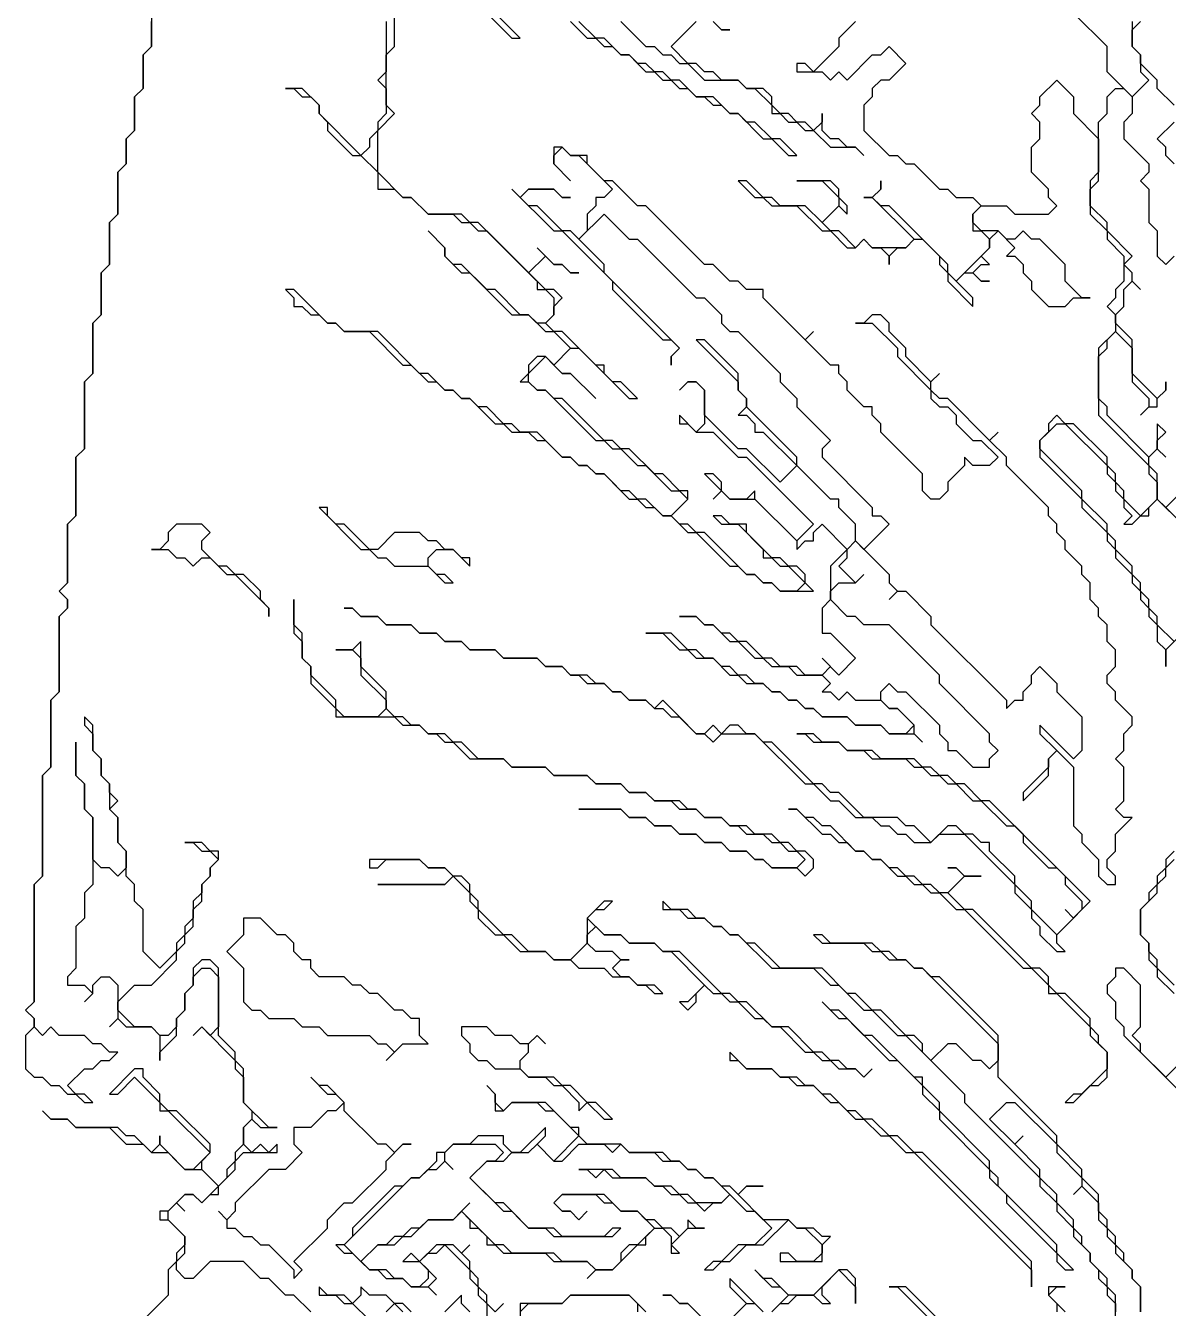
# Model space of a CAD drawing. Header units: metres. Extents: x 0 to 1000, y 0 to 1405.
# Drawn here: x 655.5 to 689.58, y 696.6 to 734.87 of the extents above; entities that cross this region are included whole.
import ezdxf

# ---------------------------------------------------------------- set-up
doc = ezdxf.new("R2010")
doc.units = ezdxf.units.M

msp = doc.modelspace()

# ---------------------------------------------------------------- linework, layer by layer
for points in [[(666.25, 735), (666.25, 733.5), (666, 733.25), (666.25, 733), (666.25, 732.25), (666, 732), (666, 731.75), (665.75, 731.5), (665.75, 731.25), (665.5, 731), (664.25, 732.25), (664.25, 732.5), (663.75, 733), (663.25, 733), (663.5, 733), (663.75, 732.75), (664, 732.75), (664.25, 732.5), (664.25, 732.25), (664.5, 732), (664.5, 731.75), (665.25, 731), (665.5, 731), (666, 730.5), (666, 730), (666.5, 730), (666.75, 729.75), (667, 729.75), (667.5, 729.25), (668.25, 729.25), (668.5, 729), (668.75, 729), (669, 728.75), (669.25, 728.75), (670.75, 727.25), (670.75, 727), (671, 727), (671.25, 726.75), (671.25, 726.25), (671, 726), (670.75, 726), (670.5, 726.25), (670.25, 726.25), (669.5, 727), (669.25, 727), (668.5, 727.75), (668.25, 727.75), (668, 728), (668, 728.25), (667.5, 728.75), (668, 728.25), (668, 728), (668.5, 727.5), (668.75, 727.5), (670, 726.25), (670.5, 726.25), (671, 725.75), (671.25, 725.75), (671.75, 725.25), (671.25, 724.75), (671, 725), (670.75, 725), (670.5, 724.75), (670.5, 724.5), (670.25, 724.25), (670.5, 724.25), (670.75, 724), (671, 724), (672.5, 722.5), (672.75, 722.5), (673, 722.25), (673.25, 722.25), (673.75, 721.75), (674, 721.75), (674.75, 721), (675, 721), (675.25, 720.75), (674.75, 720.25), (674.5, 720.25), (674, 720.75), (673.75, 720.75), (673.5, 721), (673.25, 721), (672.75, 721.5), (672.5, 721.5), (672.25, 721.75), (672, 721.75), (671.75, 722), (671.5, 722), (670.75, 722.75), (670.25, 722.75), (670, 723), (669.75, 723), (669.25, 723.5), (669, 723.5), (668.75, 723.75), (668.5, 723.75), (668.25, 724), (668, 724), (667.5, 724.5), (667.25, 724.5), (666, 725.75), (665, 725.75), (664.75, 726), (664.5, 726), (663.5, 727), (663.25, 727), (663.5, 726.75), (663.5, 726.5), (663.75, 726.5), (664, 726.25), (664.25, 726.25), (664.5, 726), (664.75, 726), (665, 725.75), (665.75, 725.75), (666.75, 724.75), (667, 724.75), (667.5, 724.25), (667.75, 724.25), (668, 724), (668.25, 724), (668.5, 723.75), (668.75, 723.75), (669.5, 723), (669.75, 723), (670, 722.75), (670.5, 722.75), (670.75, 722.5), (671, 722.5), (671.5, 722), (671.75, 722), (672, 721.75), (672.25, 721.75), (672.5, 721.5), (672.75, 721.5), (673.5, 720.75), (673.75, 720.75), (674, 720.5), (674.25, 720.5), (674.5, 720.25), (674.75, 720.25), (675.25, 719.75), (675.5, 719.75), (676.5, 718.75), (676.75, 718.75), (677, 718.5), (677.25, 718.5), (677.5, 718.25), (677.75, 718.25), (678, 718), (679, 718), (678.75, 718.25), (678.75, 718.5), (678.5, 718.75), (678.25, 718.75), (678, 719), (677.75, 719), (677, 719.75), (677, 720), (676.5, 720), (676.25, 720.25), (676, 720.25), (676.25, 720), (676.75, 720), (677.5, 719.25), (677.5, 719), (677.75, 719), (678, 718.75), (678.25, 718.75), (678.75, 718.25), (678.5, 718), (678, 718), (677.75, 718.25), (677.5, 718.25), (677.25, 718.5), (677, 718.5), (675.75, 719.75), (675.5, 719.75), (675.25, 720), (675, 720), (674.75, 720.25), (675.25, 720.75), (675.25, 721), (675, 721), (674.5, 721.5), (674.25, 721.5), (673.5, 722.25), (673.25, 722.25), (673, 722.5), (672.75, 722.5), (671.5, 723.75), (671.25, 723.75), (671, 724), (670.75, 724), (670.5, 724.25), (670.5, 724.5), (671, 725), (671.5, 724.5), (671.75, 724.5), (672.5, 723.75), (671.75, 724.5), (671.5, 724.5), (671.25, 724.75), (671.75, 725.25), (672, 725.25), (673.5, 723.75), (673.75, 723.75), (673.25, 724.25), (673, 724.25), (672.75, 724.5), (672.75, 724.75), (672.5, 724.75), (671.5, 725.75), (671.25, 725.75), (671, 726), (671.25, 726.25), (671.25, 726.5), (671.5, 726.75), (671.25, 727), (671, 727), (670.5, 727.5), (671, 728), (671.25, 727.75), (671.5, 727.75), (671.75, 727.5), (672, 727.5), (671.75, 727.5), (671.5, 727.75), (671.25, 727.75), (670.75, 728.25), (671, 728), (670.5, 727.5), (669, 729), (668.75, 729), (668.5, 729.25), (667.5, 729.25), (667, 729.75), (666.75, 729.75), (666, 730.5), (666, 731.75), (666.5, 732.25), (666.25, 732.5), (666.25, 734), (666.5, 734.25), (666.5, 736)], [(668.5, 736), (670, 734.5), (670.25, 734.5), (668.75, 736)], [(659.25, 735.25), (659.25, 734.25), (659, 734), (659, 733), (658.75, 732.75), (658.75, 731.75), (658.5, 731.5), (658.5, 730.75), (658.25, 730.5), (658.25, 729.25), (658, 729), (658, 727.75), (657.75, 727.5), (657.75, 726.25), (657.5, 726), (657.5, 724.5), (657.25, 724.25), (657.25, 722.25), (657, 722), (657, 720.25), (656.75, 720), (656.75, 718.25), (656.5, 718), (656.75, 717.75), (656.75, 717.5), (656.5, 717.25), (656.5, 715), (656.25, 714.75), (656.25, 712.75), (656, 712.5), (656, 709.5), (655.75, 709.25), (655.75, 705.75), (655.5, 705.5), (655.75, 705.25), (655.75, 705), (655.5, 704.75), (655.5, 703.75), (655.75, 703.5), (656, 703.5), (656.25, 703.25), (656.5, 703.25), (656.75, 703), (657, 703), (657.25, 702.75), (657.5, 702.75), (657.25, 703), (657, 703), (656.75, 703.25), (657.25, 703.75), (657.5, 703.75), (657.75, 704), (658, 704), (658.25, 704.25), (658, 704.25), (657.75, 704.5), (657.5, 704.5), (657.25, 704.75), (656.5, 704.75), (656.25, 705), (656, 704.75), (655.75, 705), (655.75, 705.25), (655.5, 705.5), (655.75, 705.75), (655.75, 709.25), (656, 709.5), (656, 712.5), (656.25, 712.75), (656.25, 714.75), (656.5, 715), (656.5, 717.25), (656.75, 717.5), (656.75, 717.75), (656.5, 718), (656.75, 718.25), (656.75, 720), (657, 720.25), (657, 722), (657.25, 722.25), (657.25, 724.25), (657.5, 724.5), (657.5, 726), (657.75, 726.25), (657.75, 727.5), (658, 727.75), (658, 729), (658.25, 729.25), (658.25, 730.5), (658.5, 730.75), (658.5, 731.5), (658.75, 731.75), (658.75, 732.75), (659, 733), (659, 734), (659.25, 734.25), (659.25, 735)], [(688.5, 735), (688.5, 734.25), (688.75, 734), (688.75, 733.5), (689, 733.25), (688.5, 732.75), (687.75, 733.5), (687.75, 734.25), (686.75, 735.25)], [(671.75, 735), (672.25, 734.5), (672.5, 734.5), (672.75, 734.25), (673, 734.25), (673.25, 734), (673.5, 734), (674, 733.5), (674.25, 733.5), (674.5, 733.25), (674.75, 733.25), (675, 733), (675.25, 733), (675.5, 732.75), (675.75, 732.75), (676, 732.5), (676.25, 732.5), (676.5, 732.25), (676.75, 732.25), (677.5, 731.5), (677.75, 731.5), (678.25, 731), (678.5, 731), (678, 731.5), (677.75, 731.5), (677.25, 732), (677, 732), (676.75, 732.25), (676.5, 732.25), (676, 732.75), (675.5, 732.75), (675, 733.25), (674.75, 733.25), (674.5, 733.5), (674.25, 733.5), (674, 733.75), (673.75, 733.75), (673.5, 734), (673.25, 734), (672.75, 734.5), (672.5, 734.5), (672, 735)], [(673.25, 735), (674, 734.25), (674.25, 734.25), (674.5, 734), (674.75, 734), (675, 733.75), (675.25, 733.75), (675.75, 733.25), (676.75, 733.25), (677, 733), (677.25, 733), (677.75, 732.5), (677.75, 732.25), (678, 732.25), (678.25, 732), (678.5, 732), (678.75, 731.75), (679, 731.75), (679.5, 731.25), (680.25, 731.25), (680.5, 731), (680.25, 731.25), (680, 731.25), (679.75, 731.5), (679.5, 731.5), (679.25, 731.75), (679.25, 732.25), (679.25, 732), (679, 731.75), (678.75, 732), (678.5, 732), (678.25, 732.25), (678, 732.25), (677.75, 732.5), (677.75, 732.75), (677.5, 733), (677, 733), (676.75, 733.25), (676.25, 733.25), (676, 733.5), (675.75, 733.5), (675.5, 733.75), (675.25, 733.75), (674.75, 734.25), (675.5, 735)], [(676, 735), (676.25, 734.75), (676.5, 734.75), (676.25, 734.75), (676, 735)], [(680.25, 735), (679.75, 734.5), (679.75, 734.25), (679, 733.5), (678.75, 733.75), (678.5, 733.75), (678.5, 733.5), (679.25, 733.5), (679.5, 733.25), (679.75, 733.5), (680, 733.25), (680.75, 734), (681, 734), (681.25, 734.25), (681.75, 733.75), (681.25, 733.25), (681, 733.25), (680.75, 733), (680.75, 732.75), (680.5, 732.5), (680.5, 731.75), (681.25, 731), (681.5, 731), (681.75, 730.75), (682, 730.75), (682.75, 730), (683, 730), (683.25, 729.75), (683.75, 729.75), (684, 729.5), (683.75, 729.25), (683.75, 728.75), (684, 728.75), (684.25, 728.5), (684.25, 728.25), (683.25, 727.25), (683, 727.5), (683, 727.75), (681.25, 729.5), (681, 729.5), (680.75, 729.75), (681, 730), (681, 730.25), (681, 730), (680.75, 729.75), (680.5, 729.75), (680.75, 729.75), (682, 728.5), (681.75, 728.25), (680.75, 728.25), (680.5, 728.5), (680.25, 728.25), (679.75, 728.75), (679.5, 728.75), (679.25, 729), (679.75, 729.5), (680, 729.25), (680, 729.5), (679.75, 729.75), (679.75, 730), (679.5, 730.25), (678.5, 730.25), (679.25, 730.25), (679.75, 729.75), (679.75, 729.5), (679.25, 729), (678.75, 729.5), (678, 729.5), (677.75, 729.75), (677.5, 729.75), (677, 730.25), (676.75, 730.25), (677.25, 729.75), (677.5, 729.75), (677.75, 729.5), (678.5, 729.5), (679.25, 728.75), (679.5, 728.75), (680, 728.25), (680.25, 728.25), (680.5, 728.5), (680.75, 728.25), (681, 728.25), (681.25, 728), (681.25, 727.75), (681.25, 728), (681.5, 728.25), (681.75, 728.25), (682, 728.5), (682.25, 728.5), (682.75, 728), (682.75, 727.75), (683, 727.5), (683, 727.25), (683.75, 726.5), (683.75, 726.75), (683.25, 727.25), (683.5, 727.5), (683.75, 727.5), (684, 727.25), (684.25, 727.25), (684, 727.25), (683.75, 727.5), (684, 727.75), (684.25, 727.75), (684, 728), (684.25, 728.25), (684.25, 728.5), (684.5, 728.75), (685, 728.25), (684.75, 728), (685, 728), (685.25, 727.75), (685.25, 727.5), (685.5, 727.25), (685.5, 727), (686, 726.5), (686.5, 726.5), (686.75, 726.75), (687.25, 726.75), (687, 726.75), (686.5, 727.25), (686.5, 727.75), (685.75, 728.5), (685.5, 728.5), (685.25, 728.75), (685, 728.5), (684.75, 728.5), (684.5, 728.75), (684, 728.75), (683.75, 729), (683.75, 729.25), (684, 729.5), (684.75, 729.5), (685, 729.25), (686, 729.25), (686.25, 729.5), (686, 729.75), (686, 730), (685.5, 730.5), (685.5, 731.25), (685.75, 731.5), (685.75, 732), (685.5, 732.25), (685.75, 732.5), (685.75, 732.75), (686.25, 733.25), (686.75, 732.75), (686.75, 732.25), (687.5, 731.5), (687.5, 730.5), (687.25, 730.25), (687.25, 729.25), (687.75, 728.75), (687.75, 728.5), (688.25, 728), (688.25, 727.25), (688, 727), (688, 726.75), (687.75, 726.5), (688, 726.25), (688, 725.75), (687.5, 725.25), (687.5, 723.25), (689, 721.75), (689, 721.5), (689.25, 721.25), (689.25, 720.75), (688.75, 720.25), (688.25, 720.75), (688.25, 721), (688, 721.25), (688, 721.5), (687.75, 721.75), (687.75, 722), (686.75, 723), (686.5, 723), (686.25, 723.25), (686, 723), (686, 722.75), (685.75, 722.5), (685.75, 722), (687, 720.75), (687, 720.5), (687.75, 719.75), (687.75, 719.5), (688, 719.25), (688, 719), (688.5, 718.5), (688.5, 718.25), (688.75, 718), (688.75, 717.75), (689, 717.5), (689, 717.25), (689.25, 717), (689.25, 716.5), (689.5, 716.25), (689.5, 715.75), (689.5, 716.25), (690.25, 717)], [(689.75, 732.5), (689.25, 733), (689.25, 733.25), (688.75, 733.75), (688.75, 734), (688.5, 734.25), (688.5, 734.75), (688.75, 735)], [(690, 721), (689.5, 720.5), (689.25, 720.75), (689.25, 721.5), (689, 721.75), (689, 722), (689.25, 722.25), (689.5, 722), (689.25, 722.25), (689.25, 722.5), (689.5, 722.75), (689.25, 723), (689.25, 722.25), (689, 722), (687.75, 723.25), (687.75, 723.5), (687.5, 723.75), (687.5, 725), (687.75, 725.25), (687.75, 725.5), (688, 725.75), (688.5, 725.25), (688.5, 724.25), (689, 723.75), (689, 723.5), (688.75, 723.25), (689, 723.5), (689.25, 723.5), (689.25, 723.75), (689.5, 724), (689.5, 724.25), (689.5, 724), (689.25, 723.75), (688.5, 724.5), (688.5, 725.5), (688, 726), (688, 726.25), (688.25, 726.5), (688.25, 727), (688.5, 727.25), (688.75, 727), (688.5, 727.25), (688.5, 727.5), (688.25, 727.75), (688.5, 728), (687.75, 728.75), (687.75, 729), (687.25, 729.5), (687.25, 730), (687.5, 730.25), (687.5, 732), (687.75, 732.25), (687.75, 732.75), (688, 733), (688.25, 733), (688.5, 732.75), (688.5, 732.25), (688.25, 732), (688.25, 731.5), (689, 730.75), (689, 730.5), (688.75, 730.25), (689, 730), (689, 729), (689.25, 728.75), (689.25, 728), (689.5, 727.75), (689.75, 728)], [(689.75, 730.75), (689.5, 731), (689.5, 731.25), (689.25, 731.5), (689.75, 732)], [(689.75, 716.5), (689.25, 717), (689.25, 717.25), (689, 717.5), (689, 717.75), (688.75, 718), (688.75, 718.25), (688.5, 718.5), (688.5, 718.75), (688, 719.25), (688, 719.5), (687.75, 719.75), (687.75, 720), (687, 720.75), (687, 721), (685.75, 722.25), (685.75, 722.5), (686.25, 723), (686.5, 723), (687.75, 721.75), (687.75, 721.5), (688, 721.25), (688, 721), (688.25, 720.75), (688.25, 720.5), (688.5, 720.25), (688.25, 720), (688.5, 720), (688.75, 720.25), (689, 720.25), (689, 720.5), (689.25, 720.75), (690, 720)], [(690, 720), (689.5, 720.5), (689.75, 720.75)], [(664, 696.5), (663.5, 697), (663.25, 697), (662.75, 697.5), (662.5, 697.5), (662, 698), (661, 698), (660.5, 697.5), (660.25, 697.5), (660, 697.75), (660, 698), (660.25, 698.25), (660.25, 698.75), (659.75, 699.25), (659.75, 699.5), (660, 699.75), (660.25, 699.5), (660, 699.75), (660.25, 700), (660.5, 700), (660.75, 699.75), (661, 700), (661.25, 700), (661.25, 700.25), (661.75, 700.75), (661.75, 701), (662, 701.25), (663, 701.25), (663, 701.5), (662.75, 701.25), (662.5, 701.5), (662.25, 701.25), (662, 701.5), (662, 702), (662.25, 702.25), (662.5, 702), (663, 702), (662.75, 702), (662, 702.75), (662, 703.75), (661.75, 704), (661.75, 704.25), (661.25, 704.75), (661.25, 706.75), (661, 707), (660.75, 707), (660.5, 706.75), (660.5, 706.25), (660.25, 706), (660.25, 705.5), (660, 705.25), (660, 705), (659.75, 704.75), (659.5, 704.75), (659.25, 705), (658.75, 705), (658.25, 705.5), (658.25, 705.75), (658.75, 706.25), (659.25, 706.25), (660, 707), (660, 707.25), (660.25, 707.5), (660.25, 707.75), (660.5, 708), (660.5, 708.5), (660.75, 708.75), (660.75, 709.25), (661, 709.5), (661, 709.75), (661.25, 710), (661.25, 710.25), (661, 710.25), (660.75, 710.5), (660.25, 710.5), (660.5, 710.5), (660.75, 710.25), (661, 710.25), (661.25, 710), (661, 709.75), (661, 709.5), (660.75, 709.25), (660.75, 709), (660.5, 708.75), (660.5, 708.25), (660.25, 708), (660.25, 707.75), (660, 707.5), (660, 707.25), (659.5, 706.75), (659, 707.25), (659, 708.5), (658.75, 708.75), (658.75, 709.25), (658.5, 709.5), (658.5, 710.25), (658.25, 710.5), (658.25, 711.25), (658, 711.5), (658.25, 711.75), (658, 712), (658, 712.25), (657.75, 712.5), (657.75, 713), (657.5, 713.25), (657.5, 714), (657.25, 714.25), (657.25, 714), (657.5, 713.75), (657.5, 713.25), (657.75, 713), (657.75, 712.5), (658, 712.25), (658, 711.5), (658.25, 711.25), (658.25, 710.5), (658.5, 710.25), (658.5, 709.75), (658.25, 709.5), (658, 709.75), (657.75, 709.75), (657.5, 710), (657.5, 711.25), (657.25, 711.5), (657.25, 712.25), (657, 712.5), (657, 713.5), (657, 712.5), (657.25, 712.25), (657.25, 711.5), (657.5, 711.25), (657.5, 709.25), (657.25, 709), (657.25, 708.25), (657, 708), (657, 706.75), (656.75, 706.5), (656.75, 706.25), (657.25, 706.25), (657.5, 706), (657.25, 705.75), (657.5, 706), (657.5, 706.25), (657.75, 706.5), (658, 706.5), (658.25, 706.25), (658.25, 705.25), (658, 705), (658.25, 705.25), (658.5, 705), (659.25, 705), (659.5, 704.75), (659.5, 704), (659.5, 704.25), (660, 704.75), (660, 705.25), (660.25, 705.5), (660.25, 706), (660.5, 706.25), (660.5, 706.5), (660.75, 706.75), (661, 706.75), (661.25, 706.5), (661.25, 705), (661, 704.75), (660.75, 705), (660.5, 704.75), (660.75, 705), (661.75, 704), (661.75, 703.75), (662, 703.5), (662, 702.75), (662.25, 702.5), (662.25, 702.25), (662, 702), (662, 701.5), (661.75, 701.25), (661.75, 701), (661.5, 700.75), (661.5, 700.5), (661.25, 700.25), (660.75, 700.75), (660.75, 701), (661, 701.25), (661, 701.5), (660, 702.5), (659.75, 702.5), (659.5, 702.75), (659.5, 703), (659, 703.5), (659, 703.75), (658.75, 703.75), (658, 703), (658.25, 703), (658.75, 703.5), (659.5, 702.75), (659.5, 702.5), (659.75, 702.5), (661, 701.25), (660.5, 700.75), (660.25, 700.75), (659.5, 701.5), (659.5, 701.75), (659.5, 701.5), (659.25, 701.25), (658.75, 701.75), (658.5, 701.75), (658.25, 702), (657, 702), (656.75, 702.25), (656.25, 702.25), (656, 702.5), (656.25, 702.25), (656.75, 702.25), (657, 702), (658, 702), (658.5, 701.5), (659, 701.5), (659.25, 701.25), (659.75, 701.25), (660.25, 700.75), (660.75, 700.75), (661.25, 700.25), (660.75, 699.75), (660.5, 700), (660.25, 700), (659.75, 699.5), (659.5, 699.5), (659.5, 699.25), (659.75, 699.25), (660.25, 698.75), (660.25, 698.5), (660, 698.25), (660, 698), (659.75, 697.75), (659.75, 697), (659, 696.25)], [(689.75, 710.25), (689.5, 710), (689.5, 709.75), (689.25, 709.5), (689.25, 709.25), (689, 709), (689, 708.75), (688.75, 708.5), (688.75, 707.75), (689, 707.5), (689, 707), (689.25, 706.75), (689.25, 706.5), (689.75, 706)], [(689.75, 706.25), (689.25, 706.75), (689.25, 707), (689, 707.25), (689, 707.5), (688.75, 707.75), (688.75, 708.5), (689.25, 709), (689.25, 709.25), (689.5, 709.5), (689.5, 709.75), (689.75, 710)], [(688.75, 696.5), (688.75, 697.25), (688.5, 697.5), (688.5, 697.75), (688.25, 698), (688.25, 698.25), (688, 698.5), (688, 698.75), (687.75, 699), (687.75, 699.25), (687.5, 699.5), (687.5, 700), (687, 700.5), (687, 700.75), (686.25, 701.5), (686.25, 701.75), (684.5, 703.5), (684.5, 704.75), (682.75, 706.5), (682.5, 706.5), (682.25, 706.75), (682, 706.75), (681.75, 707), (681.5, 707), (681.25, 707.25), (681, 707.25), (680.75, 707.5), (679.5, 707.5), (679.25, 707.75), (679, 707.75), (679.25, 707.5), (680.5, 707.5), (680.75, 707.25), (681, 707.25), (681.25, 707), (681.75, 707), (682, 706.75), (682.25, 706.75), (684.5, 704.5), (684.5, 704), (684.25, 703.75), (684, 704), (683.75, 704), (683.25, 704.5), (683, 704.5), (682.5, 704), (682.25, 704.25), (682.25, 704.5), (682, 704.75), (681.75, 704.75), (681, 705.5), (680.75, 705.5), (680.25, 706), (680, 706), (679.25, 706.75), (678, 706.75), (677.25, 707.5), (677, 707.5), (676.75, 707.75), (676.5, 707.75), (676.25, 708), (676, 708), (675.75, 708.25), (675.5, 708.25), (675.25, 708.5), (674.75, 708.5), (674.5, 708.75), (674.5, 708.5), (675, 708.5), (675.25, 708.25), (675.75, 708.25), (676, 708), (676.25, 708), (676.5, 707.75), (676.75, 707.75), (677.75, 706.75), (679, 706.75), (679.5, 706.25), (679.75, 706.25), (680.5, 705.5), (680.75, 705.5), (681.5, 704.75), (681.75, 704.75), (683.5, 703), (683.5, 702.75), (685.75, 700.5), (685.75, 700.25), (686.25, 699.75), (686.25, 699.5), (686.75, 699), (686.75, 698.75), (687.25, 698.25), (687.25, 698), (687.5, 697.75), (687.5, 697.5), (687.75, 697.25), (687.75, 697), (688, 696.75), (688, 696.5)], [(690, 704), (689.5, 703.5), (688.75, 704.25), (688.75, 704.5), (688.5, 704.75), (688.75, 705), (688.75, 706.25), (688.25, 706.75), (688, 706.75), (688, 706.5), (687.75, 706.25), (687.75, 706), (688, 705.75), (688, 705.25), (688.25, 705), (688.25, 704.75), (690, 703)], [(669.5, 696.5), (669.75, 696.75), (669.5, 696.5), (669.25, 696.75), (669.25, 697), (669, 697.25), (669, 697.5), (668.75, 697.75), (668.75, 698), (668.5, 698.25), (668.75, 698.5), (668.5, 698.25), (668.25, 698.5), (667.75, 698.5), (667.25, 698), (667, 698.25), (666.75, 698), (667.25, 698), (667.5, 697.75), (667.5, 697.5), (667.25, 697.25), (667, 697.25), (666.75, 697.5), (666.5, 697.5), (666.25, 697.75), (665.75, 697.75), (665.5, 698), (666, 698.5), (666.5, 698.5), (666.75, 698.75), (667, 698.75), (667.5, 699.25), (668.25, 699.25), (668.5, 699.5), (668.75, 699.25), (668.75, 699), (669, 699), (669.25, 698.75), (669.25, 698.5), (669.5, 698.5), (669.75, 698.25), (671, 698.25), (671.25, 698), (672.25, 698), (672.5, 697.75), (672.25, 697.5), (672.5, 697.75), (673, 697.75), (673.75, 698.5), (674, 698.5), (674, 698.75), (674.25, 699), (674.5, 699), (674.75, 698.75), (674.75, 698.25), (675, 698.25), (674.75, 698.5), (675.25, 699), (675.75, 699), (675.5, 699), (675.25, 699.25), (675.25, 699), (675, 698.75), (674.75, 699), (674.5, 699), (674.25, 699.25), (674, 699.25), (673.75, 699.5), (673.25, 699.5), (672.75, 700), (671.5, 700), (671.25, 699.75), (671.5, 699.5), (671.75, 699.5), (672, 699.25), (672.25, 699.5), (672, 699.25), (671.75, 699.5), (671.5, 699.5), (671.25, 699.75), (671.5, 700), (672.5, 700), (672.75, 699.75), (673, 699.75), (673.25, 699.5), (673.75, 699.5), (674.25, 699), (673.75, 698.5), (673.5, 698.5), (673.25, 698.25), (673.25, 698), (673, 697.75), (672.5, 697.75), (672.25, 698), (671.5, 698), (671.25, 698.25), (670, 698.25), (669.75, 698.5), (669.5, 698.5), (668.5, 699.5), (668.75, 699.75), (668.25, 699.25), (667.5, 699.25), (667.25, 699), (667, 699), (666.75, 698.75), (666.5, 698.75), (666.25, 698.5), (666, 698.5), (665.5, 698), (665, 698.5), (667, 700.5), (667.25, 700.5), (667.5, 700.75), (667.75, 700.75), (668, 701), (668.25, 700.75), (668, 701), (668, 701.25), (668.25, 701.5), (669.5, 701.5), (669.75, 701.25), (669.5, 701), (669.25, 701), (668.75, 700.5), (669.75, 699.5), (670, 699.5), (670.5, 699), (671, 699), (671.25, 698.75), (673, 698.75), (673.25, 699), (673, 699), (672.75, 698.75), (671.5, 698.75), (671.25, 699), (670.5, 699), (669.75, 699.75), (669.5, 699.75), (668.75, 700.5), (669.25, 701), (669.75, 701), (670, 701.25), (670.5, 701.25), (670.75, 701.5), (671.25, 701), (671.5, 701), (672, 701.5), (672.75, 701.5), (673, 701.25), (673.25, 701.5), (673.5, 701.25), (674.25, 701.25), (674.5, 701), (675, 701), (675.25, 700.75), (675.5, 700.75), (675.75, 700.5), (676, 700.5), (676.5, 700), (676.25, 699.75), (675.5, 699.75), (675.25, 700), (675, 700), (674.75, 700.25), (674.25, 700.25), (674, 700.5), (673.25, 700.5), (673, 700.75), (672, 700.75), (672.25, 700.75), (672.5, 700.5), (672.75, 700.75), (673, 700.5), (674, 700.5), (674.25, 700.25), (674.5, 700.25), (674.75, 700), (675, 700), (675.25, 699.75), (675.5, 699.75), (675.75, 699.5), (676, 699.75), (676.25, 699.75), (676.5, 700), (677, 699.5), (677.25, 699.5), (677.75, 699), (677.25, 698.5), (676.75, 698.5), (676.25, 698), (676, 698), (675.75, 697.75), (676, 697.75), (676.25, 698), (676.5, 698), (677, 698.5), (677.5, 698.5), (678.25, 699.25), (678.5, 699), (678.75, 699), (679.25, 698.5), (679.25, 698.25), (679, 698), (678.5, 698), (678.25, 698.25), (678, 698.25), (678, 698), (679.25, 698), (679.25, 698.5), (679.5, 698.75), (679.25, 698.75), (679, 699), (678.5, 699), (678.25, 699.25), (677.5, 699.25), (676.75, 700), (677, 700.25), (677.5, 700.25), (677, 700.25), (676.75, 700), (676.5, 700.25), (676.25, 700.25), (676, 700.5), (675.75, 700.5), (675.5, 700.75), (675.25, 700.75), (675, 701), (674.75, 701), (674.5, 701.25), (673.5, 701.25), (673.25, 701.5), (672.25, 701.5), (672, 701.75), (672, 702), (671.75, 702), (671, 702.75), (670, 702.75), (669.75, 702.5), (669.5, 702.75), (669.5, 703), (669.25, 703.25), (669.5, 703), (669.5, 702.5), (669.75, 702.5), (670, 702.75), (670.75, 702.75), (671, 702.5), (671.25, 702.5), (672, 701.75), (671.25, 701), (670.75, 701.5), (671, 701.75), (671, 702), (670.25, 701.25), (670, 701.25), (669.75, 701.5), (669.75, 701.75), (669, 701.75), (668.75, 701.5), (668.25, 701.5), (668, 701.25), (667.75, 701.25), (667.75, 701), (667.25, 700.5), (667, 700.5), (666.75, 700.25), (666.5, 700.25), (665.25, 699), (665.25, 698.75), (665, 698.5), (664.75, 698.5), (665, 698.25), (665.25, 698.25), (665.75, 697.75), (666, 697.75), (666.25, 697.5), (666.75, 697.5), (667, 697.25), (667.5, 697.25), (667.75, 697), (667.5, 697.25), (667.75, 697.5), (667.25, 698), (667.5, 698.25), (667.75, 698.25), (668, 698.5), (668.75, 697.75), (668.75, 697.5), (669, 697.25), (669, 697), (669.25, 696.75), (669.25, 695.75)], [(688, 696.25), (688, 697), (687.75, 697.25), (687.75, 697.5), (687.25, 698), (687.25, 698.25), (687, 698.5), (687, 698.75), (686.75, 699), (686.75, 699.25), (686.25, 699.75), (686.25, 700), (685.75, 700.5), (685.75, 700.75), (685, 701.5), (685.25, 701.75), (685, 701.5), (684.25, 702.25), (684.75, 702.75), (685, 702.75), (686.25, 701.5), (686.25, 701.25), (687, 700.5), (687, 700.25), (686.75, 700), (687, 700.25), (687.5, 699.75), (687.5, 699.25), (687.75, 699), (687.75, 698.75), (688, 698.5), (688, 698.25), (688.5, 697.75), (688.5, 697.5), (688.75, 697.25), (688.75, 696.5)], [(677.75, 696.5), (678, 696.75), (678.25, 696.75), (678.5, 697), (679, 697), (679.25, 696.75), (679.5, 696.75), (679.25, 697), (679.25, 697.25), (679.75, 697.75), (680.25, 697.25), (680.25, 696.75), (680.25, 697.5), (680, 697.75), (679.75, 697.75), (679, 697), (678.25, 697), (677.75, 697.5), (677.5, 697.5), (677.25, 697.75), (677.75, 697.25), (678, 697.25), (678.25, 697), (677.75, 696.5)], [(677.5, 696.5), (676.5, 697.5), (676.5, 697.25), (677, 696.75), (676.5, 696.25)], [(667, 696.5), (666.75, 696.75), (666.5, 696.75), (666.25, 697), (665.75, 697), (665.5, 697.25), (665.5, 697), (665.25, 696.75), (665, 697), (664.5, 697), (664.25, 697.25), (664.25, 697), (664.75, 697), (665, 696.75), (665.25, 696.75), (665.75, 696.25)], [(668.75, 696.5), (668.5, 696.75), (668.5, 697), (668, 696.5)], [(670.25, 696.5), (670.5, 696.75), (671.5, 696.75), (671.75, 697), (673.5, 697), (673.75, 696.75), (673.75, 696.5)], [(674, 696.5), (673.5, 697), (671.75, 697), (671.5, 696.75), (670.25, 696.75), (670.25, 696)], [(675.75, 696.25), (675.25, 696.75), (675, 696.75), (674.75, 697), (674.5, 697), (674.75, 697), (675, 696.75), (675.25, 696.75), (675.5, 696.5)], [(683.25, 695.75), (681.75, 697.25), (681.25, 697.25), (681.5, 697.25), (683.25, 695.5)], [(686.5, 696.5), (686, 697), (686.25, 697.25), (686.5, 697.25), (686, 697.25), (686, 697), (686.25, 696.75), (686.25, 696.5)], [(666.25, 696.5), (666.5, 696.75), (666.75, 696.5)], [(676.5, 696.25), (677, 696.75), (677.25, 696.75), (677.5, 696.5)]]:
    msp.add_lwpolyline(points)
for points in [[(671.25, 731.25), (671.25, 730.75), (671.75, 730.25), (671.25, 730.75), (671.25, 731), (671.5, 731.25), (671.75, 731), (672, 731), (673, 730), (672.75, 729.75), (672.5, 729.75), (672.5, 729.5), (672.25, 729.25), (672.25, 728.75), (672, 728.5), (671.75, 728.75), (671.5, 728.75), (670.75, 729.5), (670.5, 729.5), (670.25, 729.75), (670.5, 730), (671.25, 730), (671.5, 729.75), (671.75, 729.75), (671.5, 729.75), (671.25, 730), (670.5, 730), (670.25, 729.75), (670, 730), (671.25, 728.75), (671.5, 728.75), (673, 727.25), (673, 727), (674.5, 725.5), (674.75, 725.5), (675, 725.25), (674.75, 725), (674.75, 724.75), (674.75, 725), (675, 725.25), (672.75, 727.5), (672.75, 727.75), (672, 728.5), (672.75, 729.25), (673.5, 728.5), (673.75, 728.5), (675.5, 726.75), (675.75, 726.75), (676.25, 726.25), (676.25, 726), (676.5, 725.75), (676.75, 725.75), (678, 724.5), (678, 724.25), (678.5, 723.75), (678.5, 723.5), (679.5, 722.5), (679.25, 722.25), (679.25, 722), (680.75, 720.5), (680.75, 720.25), (681, 720.25), (681.25, 720), (680.5, 719.25), (680.25, 719.5), (680.25, 720), (679.75, 720.5), (679.75, 720.75), (679.5, 720.75), (678.5, 721.75), (678.5, 722), (677, 723.5), (677, 723.75), (676.75, 724), (676.75, 724.5), (675.75, 725.5), (675.5, 725.5), (676.75, 724.25), (676.75, 724), (677, 723.75), (677, 723.5), (676.75, 723.25), (677, 723.25), (677.25, 723), (677.25, 722.75), (677.5, 722.75), (678.5, 721.75), (678, 721.25), (677, 722.25), (676.75, 722.25), (675.75, 723.25), (675.75, 724), (675.5, 724.25), (675.25, 724.25), (675, 724), (675.25, 724.25), (675.5, 724.25), (675.75, 724), (675.75, 723), (675.5, 722.75), (675, 723.25), (675, 723), (675.25, 723), (675.5, 722.75), (676, 722.75), (676.75, 722), (677, 722), (679, 720), (678.5, 719.5), (677.25, 720.75), (677.25, 721), (677, 720.75), (676.5, 720.75), (676.25, 721), (676.25, 721.25), (676, 721.5), (675.75, 721.5), (676.25, 721), (676, 720.75), (676.25, 721), (676.5, 720.75), (677.25, 720.75), (678.5, 719.5), (678.5, 719.25), (678.75, 719.5), (679, 719.5), (679, 719.75), (679.25, 720), (680, 719.25), (679.5, 718.75), (679.5, 717.75), (679.25, 717.5), (679.25, 716.75), (679.5, 716.75), (680.25, 716), (679.75, 715.5), (679.25, 716), (679.5, 715.75), (679.25, 715.5), (678.75, 715.5), (678.5, 715.75), (678, 715.75), (677.75, 716), (677.5, 716), (677, 716.5), (676.75, 716.5), (676.5, 716.75), (676.25, 716.75), (676, 717), (675.75, 717), (675.5, 717.25), (675, 717.25), (675.5, 717.25), (675.75, 717), (676, 717), (676.5, 716.5), (676.75, 716.5), (677.25, 716), (677.5, 716), (677.75, 715.75), (678.25, 715.75), (678.5, 715.5), (679.25, 715.5), (679.5, 715.25), (679.25, 715), (679.5, 715), (679.75, 714.75), (680, 715), (680.25, 714.75), (681, 714.75), (681.25, 714.5), (681.5, 714.5), (682, 714), (681.75, 713.75), (681.25, 713.75), (681, 714), (680.25, 714), (680, 714.25), (679.25, 714.25), (679, 714.5), (678.75, 714.5), (678.5, 714.75), (678.25, 714.75), (678, 715), (677.75, 715), (677.5, 715.25), (677.25, 715.25), (677, 715.5), (676.75, 715.5), (676.5, 715.75), (676.25, 715.75), (676, 716), (675.75, 716), (675.5, 716.25), (675.25, 716.25), (674.75, 716.75), (674, 716.75), (674.5, 716.75), (675, 716.25), (675.25, 716.25), (675.5, 716), (676, 716), (676.5, 715.5), (676.75, 715.5), (677, 715.25), (677.5, 715.25), (677.75, 715), (678, 715), (678.25, 714.75), (678.5, 714.75), (678.75, 714.5), (679, 714.5), (679.25, 714.25), (680, 714.25), (680.25, 714), (681, 714), (681.25, 713.75), (682, 713.75), (682.25, 713.5), (682, 713.75), (682, 714), (681.5, 714.5), (681.25, 714.5), (681, 714.75), (681, 715), (681.25, 715.25), (681.5, 715), (681.75, 715), (682.75, 714), (682.75, 713.75), (683, 713.5), (683, 713.25), (683.25, 713.25), (683.75, 712.75), (684.25, 712.75), (684.25, 713), (684.5, 713.25), (684.25, 713.5), (684.25, 713.75), (682.75, 715.25), (682.75, 715.5), (681.25, 717), (680.5, 717), (680.25, 717.25), (680, 717.25), (679.5, 717.75), (679.5, 718), (679.75, 718.25), (680.25, 718.25), (680.5, 718.5), (680.25, 718.25), (679.75, 718.75), (680, 719), (680, 719.25), (680.25, 719.5), (681.25, 718.5), (681.25, 718.25), (681.5, 718), (681.25, 717.75), (681.5, 718), (681.75, 718), (682.5, 717.25), (682.5, 717), (684.75, 714.75), (684.75, 714.5), (685, 714.75), (685.25, 714.75), (685.25, 715), (685.5, 715.25), (685.5, 715.5), (685.75, 715.75), (686.25, 715.25), (686.25, 715), (687, 714.25), (687, 713.25), (686.75, 713), (685.75, 714), (685.75, 713.75), (686.25, 713.25), (686, 713), (686, 712.75), (685.25, 712), (685.25, 711.75), (686, 712.5), (686, 713), (686.25, 713.25), (686.75, 712.75), (686.75, 711), (687, 710.75), (687, 710.5), (687.5, 710), (687.5, 709.5), (687.75, 709.25), (688, 709.25), (688, 709.5), (687.75, 709.75), (687.75, 710), (688, 710.25), (688, 710.75), (688.5, 711.25), (688.25, 711.25), (688, 711.5), (688.25, 711.75), (688.25, 712.75), (688, 713), (688.25, 713.25), (688.25, 713.75), (688.5, 714), (688.5, 714.25), (688, 714.75), (688, 715), (687.75, 715.25), (687.75, 715.5), (688, 715.75), (688, 716.25), (687.75, 716.5), (687.75, 717), (687.5, 717.25), (687.5, 717.5), (687.25, 717.75), (687.25, 718.25), (687, 718.5), (687, 718.75), (686.5, 719.25), (686.5, 719.5), (686.25, 719.75), (686.25, 720), (686, 720.25), (686, 720.5), (684.75, 721.75), (684.75, 722), (684.25, 722.5), (684.5, 722.75), (684.25, 722.5), (683, 723.75), (682.75, 723.75), (682.5, 724), (682.5, 724.25), (682.75, 724.5), (682.5, 724.25), (681.75, 725), (681.75, 725.25), (681.25, 725.75), (681.25, 726), (681, 726.25), (680.75, 726.25), (680.5, 726), (680.25, 726), (680.75, 726), (681.5, 725.25), (681.5, 725), (682.5, 724), (682.5, 723.75), (682.75, 723.5), (683, 723.5), (683.25, 723.25), (683.25, 723), (683.75, 722.5), (684, 722.5), (684.5, 722), (684.25, 721.75), (683.75, 721.75), (683.5, 722), (683.5, 721.75), (683, 721.25), (683, 721), (682.75, 720.75), (682.5, 720.75), (682.25, 721), (682.25, 721.5), (681, 722.75), (681, 723), (680.75, 723.25), (680.75, 723.5), (680.5, 723.5), (680, 724), (680, 724.25), (679.75, 724.5), (679.75, 724.75), (679.5, 724.75), (678.75, 725.5), (679, 725.75), (678.75, 725.5), (677.5, 726.75), (677.5, 727), (677, 727), (676.75, 727.25), (676.5, 727.25), (676, 727.75), (675.75, 727.75), (674, 729.5), (673.75, 729.5), (673, 730.25), (672.75, 730.25), (672.25, 730.75), (672.25, 731), (671.75, 731), (671.5, 731.25)], [(664.25, 720.5), (665.5, 719.25), (665.75, 719.25), (666, 719), (666.25, 719), (666.5, 718.75), (667.5, 718.75), (668, 718.25), (668.25, 718.25), (668, 718.5), (667.75, 718.5), (667.5, 718.75), (667.5, 719), (667.75, 719.25), (668.25, 719.25), (668.75, 718.75), (668.75, 719), (668.5, 719), (668.25, 719.25), (668, 719.25), (667.75, 719.5), (667.5, 719.5), (667.25, 719.75), (666.5, 719.75), (666, 719.25), (665.75, 719.25), (665, 720), (664.75, 720), (664.5, 720.25), (664.5, 720.5)], [(660, 720), (659.75, 719.75), (659.75, 719.5), (659.5, 719.25), (659.25, 719.25), (659.75, 719.25), (660, 719), (660.25, 719), (660.5, 718.75), (660.75, 719), (661, 719), (661.5, 718.5), (661.75, 718.5), (662.75, 717.5), (662.75, 717.25), (662.75, 717.5), (662.5, 717.75), (662.5, 718), (662, 718.5), (661.75, 718.5), (661.5, 718.75), (661.25, 718.75), (660.75, 719.25), (660.75, 719.5), (661, 719.75), (660.75, 720)], [(663.5, 717.75), (663.5, 716.75), (663.75, 716.5), (663.75, 716), (664, 715.75), (664, 715.25), (664.75, 714.5), (664.75, 714.25), (666.5, 714.25), (666.75, 714), (667.25, 714), (667.5, 713.75), (667.75, 713.75), (668, 713.5), (668.25, 713.5), (668.75, 713), (669.75, 713), (670, 712.75), (671, 712.75), (671.25, 712.5), (672.25, 712.5), (672.5, 712.25), (673.25, 712.25), (673.5, 712), (674, 712), (674.25, 711.75), (674.75, 711.75), (675, 711.5), (675.5, 711.5), (675.75, 711.25), (676.25, 711.25), (676.5, 711), (676.75, 711), (677, 710.75), (677.5, 710.75), (677.75, 710.5), (678, 710.5), (678.25, 710.25), (678.5, 710.25), (678.75, 710), (678.5, 709.75), (677.75, 709.75), (677.5, 710), (677.25, 710), (677, 710.25), (676.5, 710.25), (676.25, 710.5), (675.75, 710.5), (675.5, 710.75), (675, 710.75), (674.75, 711), (674.25, 711), (674, 711.25), (673.5, 711.25), (673.25, 711.5), (672, 711.5), (673.25, 711.5), (673.5, 711.25), (674, 711.25), (674.25, 711), (674.75, 711), (675, 710.75), (675.5, 710.75), (675.75, 710.5), (676.25, 710.5), (676.5, 710.25), (677, 710.25), (677.25, 710), (677.5, 710), (677.75, 709.75), (678.5, 709.75), (678.75, 709.5), (679, 709.75), (679, 710), (678.75, 710.25), (678.5, 710.25), (678.25, 710.5), (678, 710.5), (677.75, 710.75), (677.25, 710.75), (677, 711), (676.5, 711), (676.25, 711.25), (675.75, 711.25), (675.5, 711.5), (675.25, 711.5), (675, 711.75), (674.25, 711.75), (674, 712), (673.5, 712), (673.25, 712.25), (672.5, 712.25), (672.25, 712.5), (671.25, 712.5), (671, 712.75), (670, 712.75), (669.75, 713), (669, 713), (668.5, 713.5), (668.25, 713.5), (668, 713.75), (667.5, 713.75), (667.25, 714), (667, 714), (666.75, 714.25), (666.5, 714.25), (666.25, 714.5), (666.25, 715), (665.5, 715.75), (665.5, 716.5), (665.25, 716.25), (664.75, 716.25), (665.25, 716.25), (665.5, 716), (665.5, 715.5), (666.25, 714.75), (666.25, 714.5), (666, 714.25), (665, 714.25), (664.75, 714.5), (664.75, 714.75), (664, 715.5), (664, 715.75), (663.75, 716), (663.75, 716.75), (663.5, 717)], [(665, 717.5), (665.25, 717.5), (665.5, 717.25), (666, 717.25), (666.25, 717), (667, 717), (667.25, 716.75), (667.75, 716.75), (668, 716.5), (668.5, 716.5), (668.75, 716.25), (669.5, 716.25), (669.75, 716), (670.75, 716), (671, 715.75), (671.5, 715.75), (671.75, 715.5), (672, 715.5), (672.25, 715.25), (672.75, 715.25), (673, 715), (673.25, 715), (673.5, 714.75), (674, 714.75), (674.25, 714.5), (674.5, 714.5), (674.75, 714.25), (675, 714.25), (675.5, 713.75), (675.75, 713.75), (676, 713.5), (676.25, 713.75), (677.25, 713.75), (678.75, 712.25), (679, 712.25), (679.5, 711.75), (679.75, 711.75), (680.25, 711.25), (680.75, 711.25), (681, 711), (681.25, 711), (681.5, 710.75), (681.75, 710.75), (682, 710.5), (682.5, 710.5), (682.75, 710.75), (683.5, 710.75), (685, 709.25), (685, 709), (685.5, 708.5), (685.5, 708.25), (685.75, 708), (685.75, 707.75), (686.25, 707.25), (686.5, 707.25), (686.25, 707.5), (686.25, 707.75), (687.25, 708.75), (684.25, 711.75), (684, 711.75), (683.5, 712.25), (683.25, 712.25), (683, 712.5), (682.75, 712.5), (682.5, 712.75), (682.25, 712.75), (682, 713), (681, 713), (680.75, 713.25), (680, 713.25), (679.75, 713.5), (679.25, 713.5), (679, 713.75), (678.5, 713.75), (678.75, 713.75), (679, 713.5), (679.75, 713.5), (680, 713.25), (680.5, 713.25), (680.75, 713), (681.75, 713), (682, 712.75), (682.25, 712.75), (682.5, 712.5), (682.75, 712.5), (683, 712.25), (683.25, 712.25), (683.75, 711.75), (684, 711.75), (684.75, 711), (685, 711), (685.25, 710.75), (685.25, 710.5), (686, 709.75), (686.25, 709.75), (686.5, 709.5), (686.5, 709.25), (687, 708.75), (687, 708.5), (686.75, 708.25), (686.5, 708.5), (686.75, 708.25), (686.25, 707.75), (685.5, 708.5), (685.5, 708.75), (685, 709.25), (685, 709.5), (684.25, 710.25), (684.25, 710.5), (684, 710.5), (683.75, 710.75), (683.5, 710.75), (683.25, 711), (683, 711), (682.5, 710.5), (682, 711), (681.75, 711), (681.5, 711.25), (680.5, 711.25), (679.75, 712), (679.5, 712), (679.25, 712.25), (679, 712.25), (677.75, 713.5), (677.5, 713.5), (677.25, 713.75), (677, 713.75), (676.75, 714), (676.5, 714), (676.25, 713.75), (676, 714), (675.75, 713.75), (675.5, 713.75), (674.5, 714.75), (674.25, 714.5), (674, 714.75), (673.5, 714.75), (673.25, 715), (673, 715), (672.75, 715.25), (672.5, 715.25), (672.25, 715.5), (671.75, 715.5), (671.5, 715.75), (671, 715.75), (670.75, 716), (669.75, 716), (669.5, 716.25), (668.75, 716.25), (668.5, 716.5), (668, 716.5), (667.75, 716.75), (667.25, 716.75), (667, 717), (666.25, 717), (666, 717.25), (665.5, 717.25), (665.25, 717.5)], [(678.25, 711.5), (678.5, 711.5), (679.25, 710.75), (679.5, 710.75), (679.75, 710.5), (680, 710.5), (680.25, 710.25), (680.5, 710.25), (680.75, 710), (681, 710), (681.5, 709.5), (681.75, 709.5), (682, 709.25), (682.25, 709.25), (682.5, 709), (682.75, 709), (683.25, 708.5), (683.5, 708.5), (685.25, 706.75), (685.5, 706.75), (686, 706.25), (686, 706), (686.25, 706), (687.25, 705), (687.25, 704.75), (687.75, 704.25), (687.75, 703.75), (687, 703), (686.75, 703), (686.5, 702.75), (686.75, 702.75), (687.25, 703.25), (687.5, 703.25), (687.75, 703.5), (687.75, 704.25), (687.5, 704.5), (687.5, 704.75), (687.25, 705), (687.25, 705.25), (686.5, 706), (686.25, 706), (686, 706.25), (686, 706.5), (685.75, 706.75), (685.5, 706.75), (683.75, 708.5), (683.5, 708.5), (683, 709), (683.5, 709.5), (684, 709.5), (683.5, 709.5), (683.25, 709.75), (683, 709.75), (683.25, 709.75), (683.5, 709.5), (683, 709), (682.75, 709), (682.5, 709.25), (682.25, 709.25), (682, 709.5), (681.75, 709.5), (681.5, 709.75), (681.25, 709.75), (681, 710), (680.75, 710), (680.5, 710.25), (680.25, 710.25), (679.5, 711), (679.25, 711), (679, 711.25), (678.75, 711.25), (678.5, 711.5)], [(665.75, 710), (665.75, 709.75), (666, 709.75), (666.25, 710), (667.25, 710), (667.5, 709.75), (668, 709.75), (668.25, 709.5), (668, 709.25), (666, 709.25), (668, 709.25), (668.25, 709.5), (668.75, 709), (668.75, 708.75), (669, 708.5), (669, 708.25), (669.5, 707.75), (669.75, 707.75), (670.25, 707.25), (671, 707.25), (671.25, 707), (671.75, 707), (672, 706.75), (672.75, 706.75), (673, 706.5), (673.5, 706.5), (673.75, 706.25), (674, 706.25), (674.25, 706), (674.5, 706), (674.25, 706.25), (673.75, 706.25), (673.5, 706.5), (673.25, 706.5), (673, 706.75), (673.25, 707), (673.5, 707), (673.25, 707), (673, 707.25), (672.5, 707.25), (672.25, 707.5), (672.25, 707.75), (672.5, 708), (672.75, 707.75), (673.25, 707.75), (673.5, 707.5), (674.25, 707.5), (674.5, 707.25), (674.75, 707.25), (675.75, 706.25), (675.25, 705.75), (675, 705.75), (675.25, 705.5), (675.5, 705.75), (675.5, 706), (675.75, 706.25), (676, 706), (676.25, 706), (676.5, 705.75), (676.75, 705.75), (677.25, 705.25), (677.5, 705.25), (677.75, 705), (678, 705), (678.75, 704.25), (679, 704.25), (679.25, 704), (679.5, 704), (679.75, 703.75), (680.25, 703.75), (680.5, 703.5), (680.75, 703.75), (680.5, 703.5), (680.25, 703.75), (680, 703.75), (679.75, 704), (679.5, 704), (679.25, 704.25), (679, 704.25), (678.25, 705), (677.75, 705), (677, 705.75), (676.75, 705.75), (676.5, 706), (676.25, 706), (675, 707.25), (674.5, 707.25), (674.25, 707.5), (673.5, 707.5), (673.25, 707.75), (672.75, 707.75), (672.25, 708.25), (672.5, 708.5), (672.75, 708.5), (673, 708.75), (672.75, 708.75), (672.25, 708.25), (672.25, 707.5), (671.75, 707), (671.25, 707), (671, 707.25), (670.5, 707.25), (670, 707.75), (669.75, 707.75), (669, 708.5), (669, 708.75), (668.75, 709), (668.75, 709.25), (668.5, 709.5), (668.25, 709.5), (668, 709.75), (667.5, 709.75), (667.25, 710)], [(662, 708.25), (662, 707.75), (661.5, 707.25), (662, 706.75), (662, 705.75), (662.25, 705.5), (662.5, 705.5), (662.75, 705.25), (663.5, 705.25), (663.75, 705), (664.25, 705), (664.5, 704.75), (665.75, 704.75), (666, 704.5), (666.25, 704.5), (666.5, 704.25), (666.25, 704), (666.75, 704.5), (667.5, 704.5), (667.25, 704.75), (667.25, 705.25), (667, 705.25), (666.75, 705.5), (666.5, 705.5), (666, 706), (665.75, 706), (665.5, 706.25), (665.25, 706.25), (665, 706.5), (664.25, 706.5), (664, 706.75), (664, 707), (663.75, 707), (663.5, 707.25), (663.5, 707.5), (663.25, 707.75), (663, 707.75), (662.5, 708.25)], [(679.25, 705.75), (679.75, 705.25), (680, 705.25), (681.25, 704), (681.5, 704), (682.25, 703.25), (682.25, 703), (682.75, 702.5), (682.75, 702.25), (684.25, 700.75), (684.25, 700.5), (684.75, 700), (684.75, 699.75), (686.25, 698.25), (686.25, 698), (686.5, 697.75), (686.75, 697.75), (686.25, 698.25), (686.25, 698.5), (684.5, 700.25), (684.5, 700.5), (684.25, 700.75), (684.25, 701), (682.75, 702.5), (682.75, 702.75), (682.25, 703.25), (682.25, 703.5), (682, 703.5), (680.75, 704.75), (680.5, 704.75), (679.75, 705.5), (679.5, 705.5)], [(668.5, 705), (668.5, 704.75), (668.75, 704.5), (668.75, 704.25), (669, 704), (669.25, 704), (669.5, 703.75), (670.25, 703.75), (670.5, 703.5), (671, 703.5), (671.25, 703.25), (671.5, 703.25), (672, 702.75), (672, 702.5), (672.25, 702.75), (672.75, 702.25), (673, 702.25), (672.5, 702.75), (672.25, 702.75), (671.75, 703.25), (671.5, 703.25), (671.25, 703.5), (670.5, 703.5), (670.25, 703.75), (670.25, 704), (670.5, 704.25), (670.5, 704.5), (670.75, 704.75), (671, 704.5), (670.75, 704.75), (670.5, 704.5), (670.25, 704.5), (670, 704.75), (669.5, 704.75), (669.25, 705)], [(676.5, 704.25), (676.5, 704), (676.75, 704), (677, 703.75), (677.75, 703.75), (678, 703.5), (678.25, 703.5), (678.5, 703.25), (679, 703.25), (679.5, 702.75), (679.75, 702.75), (680.25, 702.25), (680.5, 702.25), (681, 701.75), (681.25, 701.75), (681.75, 701.25), (682, 701.25), (685.5, 697.75), (685.5, 697.25), (685.5, 698), (682.25, 701.25), (682, 701.25), (681.5, 701.75), (681.25, 701.75), (680.75, 702.25), (680.5, 702.25), (680.25, 702.5), (680, 702.5), (679.5, 703), (679.25, 703), (679, 703.25), (678.75, 703.25), (678.5, 703.5), (678, 703.5), (677.75, 703.75), (677, 703.75)], [(664, 703.5), (664.5, 703), (664.75, 703), (665, 702.75), (664.75, 702.5), (664.5, 702.5), (664, 702), (663.5, 702), (663.5, 701.5), (663.75, 701.25), (663.25, 700.75), (662.75, 700.75), (661.75, 699.75), (661.75, 699.5), (661.5, 699.25), (661.25, 699.5), (661.5, 699.25), (661.5, 699), (661.75, 699), (662, 698.75), (662.25, 698.75), (662.5, 698.5), (662.75, 698.5), (663.5, 697.75), (663.5, 697.5), (663.75, 697.75), (663.5, 698), (664.5, 699), (664.5, 699.25), (665, 699.75), (665.25, 699.75), (666.25, 700.75), (666.25, 701), (666.75, 701.5), (667, 701.5), (666.75, 701.5), (666.5, 701.25), (666.25, 701.5), (666, 701.5), (665, 702.5), (665, 702.75), (664.5, 703.25), (664.25, 703.25)]]:
    msp.add_lwpolyline(points, close=True)

doc.saveas('drawing.dxf')
